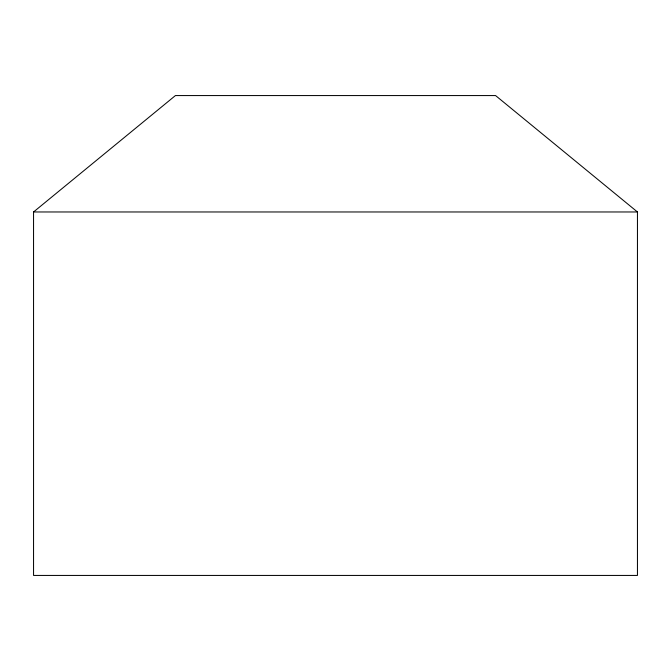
<?xml version="1.0" encoding="UTF-8"?>
<svg xmlns="http://www.w3.org/2000/svg" width="671" height="671" viewBox="0 0 671 671"><rect width="100%" height="100%" fill="white"/><g stroke="black" fill="none" stroke-linecap="round" stroke-linejoin="round"><path stroke-width="1.01" d="M33.55 211.969L175.425 95.567L495.575 95.567L637.45 211.969L637.45 575.433L33.55 575.433L33.55 211.969L637.45 211.969"/></g></svg>
